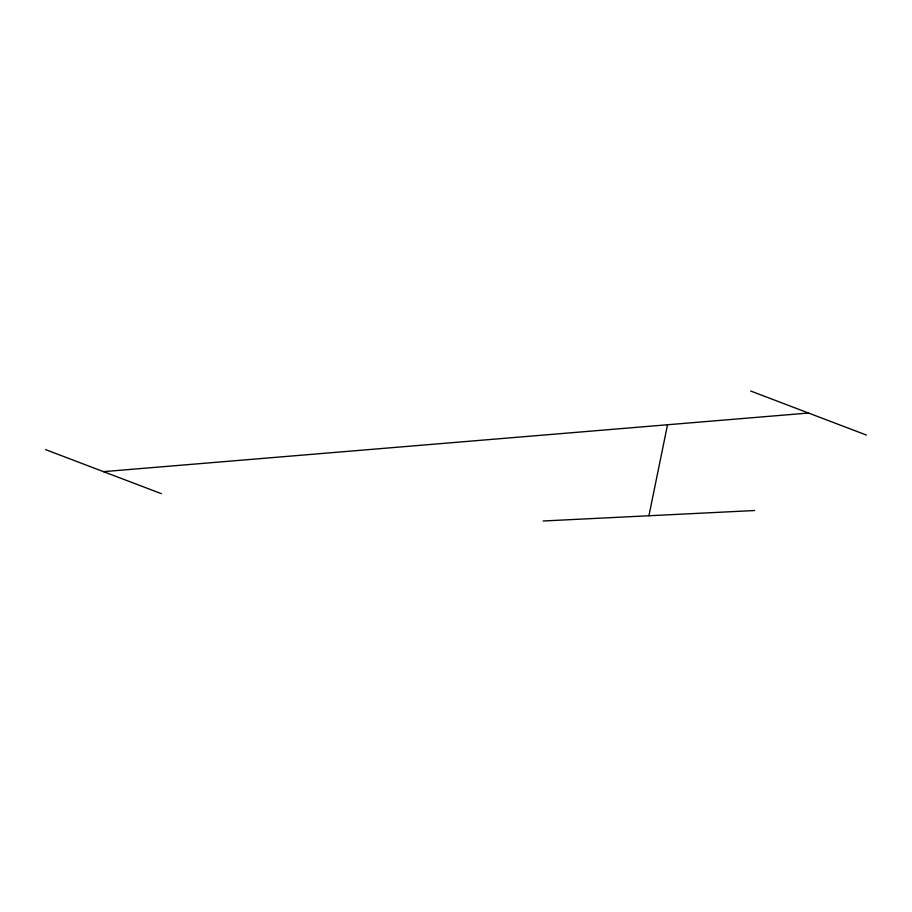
<?xml version="1.0" encoding="UTF-8"?>
<svg xmlns="http://www.w3.org/2000/svg" width="912" height="912" viewBox="0 0 912 912"><rect width="100%" height="100%" fill="white"/><g stroke="black" fill="none" stroke-linecap="round" stroke-linejoin="round"><path stroke-width="1.37" d="M648.922 515.759L667.516 424.753M103.478 471.652L808.522 413.033M543.199 520.991L754.634 510.526M750.644 391.009L866.4 435.058M45.6 449.627L161.356 493.677"/></g></svg>
